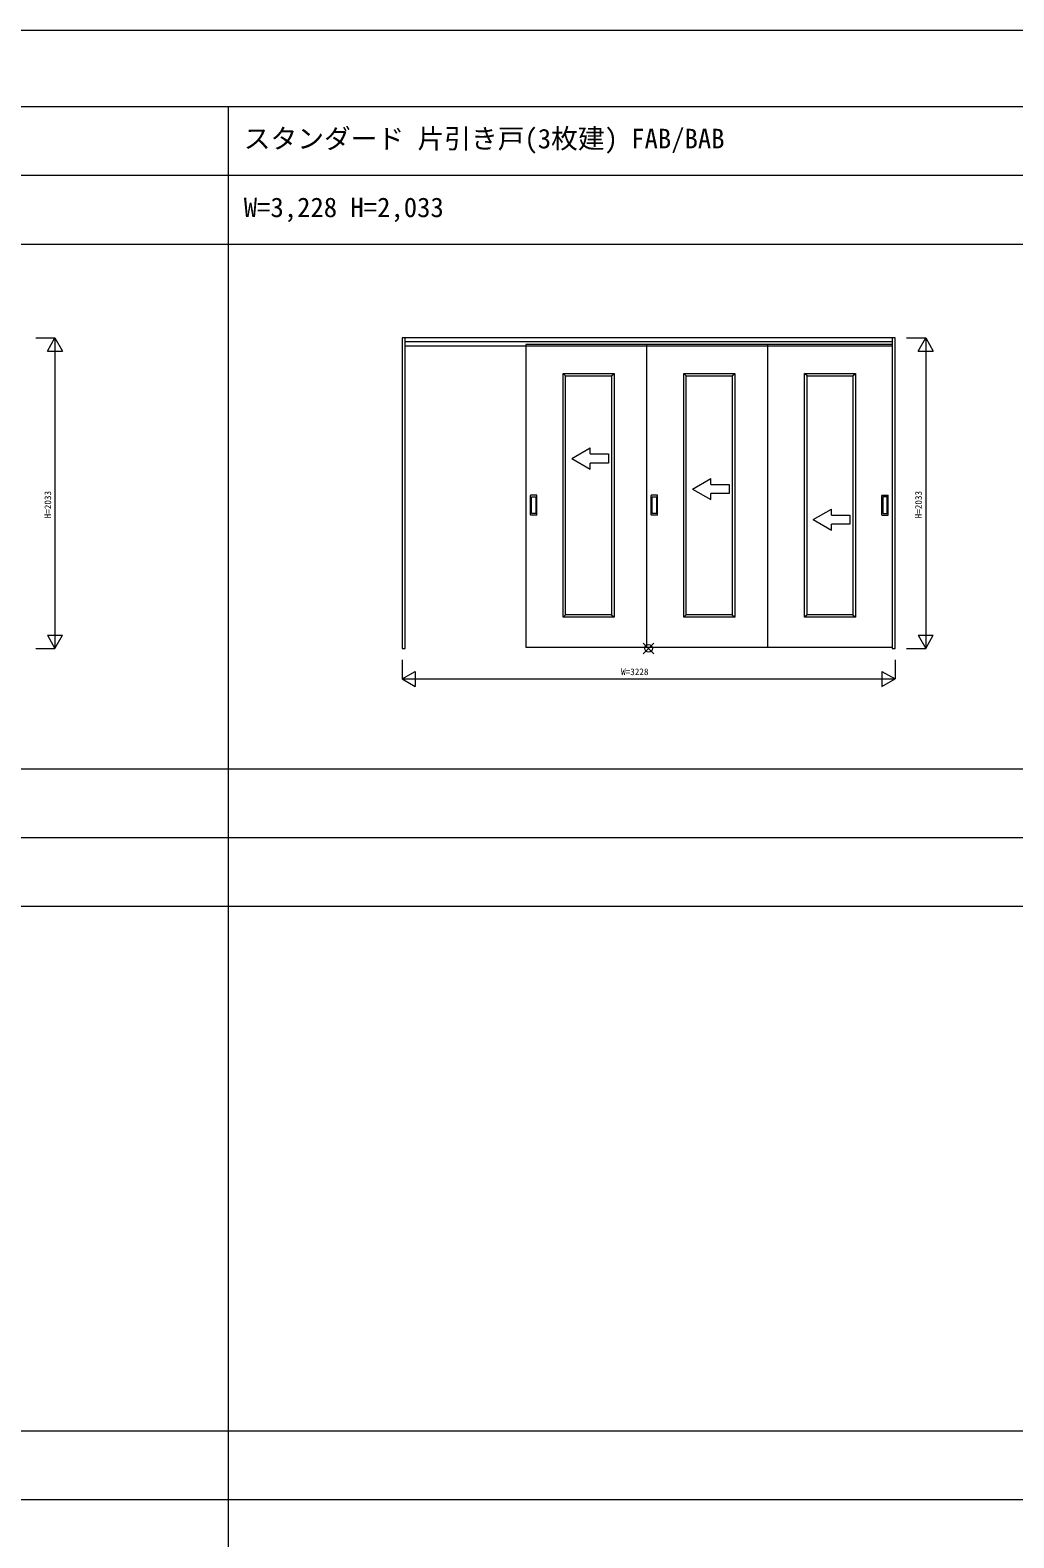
# Model space of a CAD drawing. Units: millimetres, scale not verified. Extents: x -14341 to 14341, y -10000 to 10000.
# Drawn here: x 1461 to 7901, y 130 to 10000 of the extents above; entities that cross this region are included whole.
import ezdxf
from ezdxf.enums import TextEntityAlignment as Align

# ---------------------------------------------------------------- set-up
doc = ezdxf.new("R2010")
doc.units = ezdxf.units.MM
doc.header["$LTSCALE"] = 50
doc.layers.add('0-0_0', color=7, linetype='Continuous')
for name, color, linetype, lineweight in [('0-1_YKK_F1', 7, 'Continuous', 18), ('0-2_YKK_A1', 4, 'Continuous', 18), ('0-3_YKK_N1', 2, 'Continuous', 18), ('0-6_YKK_IN', 1, 'Continuous', 18)]:
    doc.layers.add(name, color=color, linetype=linetype, lineweight=lineweight)
doc.styles.add('ＭＳ ゴシック', font='')
doc.styles.get('ＭＳ ゴシック').set_extended_font_data('MS Gothic')

msp = doc.modelspace()

# ---------------------------------------------------------------- linework, layer by layer
at = {"layer": '0-1_YKK_F1'}
for p, q in [((-14340.51, 10000), (14340.51, 10000)), ((-14340.51, 9500), (14159.49, 9500)), ((2759.49, -10000), (2759.49, 9500)), ((-14340.51, 9050), (14159.49, 9050)), ((-14340.51, 8600), (14159.49, 8600)), ((-14340.51, 5165), (14159.49, 5165)), ((-14340.51, 4715), (14159.49, 4715)), ((-14340.51, 4265), (14159.49, 4265)), ((-14340.51, 830), (14159.49, 830)), ((-14340.51, 380), (14159.49, 380))]:
    msp.add_line(p, q, dxfattribs=at)
at = {"layer": '0-2_YKK_A1'}
for p, q in [((7099.49, 7985.5), (3919.49, 7985.5)), ((3919.49, 7961.5), (7103.49, 7961.5)), ((3919.49, 7934.5), (7103.49, 7934.5)), ((7103.49, 7985.5), (7103.49, 5952.5)), ((7106.99, 5961.5), (7106.99, 7941.5)), ((4950.66, 7753), (5283.33, 7753)), ((4966.66, 7737), (4950.66, 7753)), ((4966.66, 7737), (5267.33, 7737)), ((5267.33, 7737), (5283.33, 7753)), ((5267.33, 7737), (5267.33, 6173)), ((5283.33, 7753), (5283.33, 6157)), ((5740.66, 7753), (6073.33, 7753)), ((5756.66, 7737), (5740.66, 7753)), ((5756.66, 7737), (6057.33, 7737)), ((6057.33, 7737), (6073.33, 7753)), ((6057.33, 7737), (6057.33, 6173)), ((6073.33, 7753), (6073.33, 6157)), ((6530.66, 7753), (6863.33, 7753)), ((6546.66, 7737), (6530.66, 7753)), ((6546.66, 7737), (6847.33, 7737)), ((6847.33, 7737), (6863.33, 7753)), ((6847.33, 7737), (6847.33, 6173)), ((6863.33, 7753), (6863.33, 6157)), ((5006.99, 7195.91), (5126.99, 7265.19)), ((5126.99, 7225.91), (5126.99, 7265.19)), ((5006.99, 7195.91), (5126.99, 7126.63)), ((5126.99, 7126.63), (5126.99, 7165.91)), ((5796.99, 6995.91), (5916.99, 7065.19)), ((5916.99, 7025.91), (5916.99, 7065.19)), ((4735.99, 6826.5), (4735.99, 6954.5)), ((4776.99, 6955.5), (4736.99, 6955.5)), ((4741.99, 6836.5), (4741.99, 6944.5)), ((4742.99, 6945.5), (4770.99, 6945.5)), ((4771.99, 6944.5), (4771.99, 6836.5)), ((4777.99, 6826.5), (4777.99, 6954.5)), ((5525.99, 6826.5), (5525.99, 6954.5)), ((5566.99, 6955.5), (5526.99, 6955.5)), ((5531.99, 6836.5), (5531.99, 6944.5)), ((5532.99, 6945.5), (5560.99, 6945.5)), ((5561.99, 6944.5), (5561.99, 6836.5)), ((5567.99, 6826.5), (5567.99, 6954.5)), ((5796.99, 6995.91), (5916.99, 6926.63)), ((5916.99, 6926.63), (5916.99, 6965.91)), ((7035.99, 6826.5), (7035.99, 6954.5)), ((7036.99, 6955.5), (7076.99, 6955.5)), ((7041.99, 6944.5), (7041.99, 6836.5)), ((7070.99, 6945.5), (7042.99, 6945.5)), ((7071.99, 6836.5), (7071.99, 6944.5)), ((7077.99, 6826.5), (7077.99, 6954.5)), ((4776.99, 6825.5), (4736.99, 6825.5)), ((4770.99, 6835.5), (4742.99, 6835.5)), ((5566.99, 6825.5), (5526.99, 6825.5)), ((5560.99, 6835.5), (5532.99, 6835.5)), ((6586.99, 6795.91), (6706.99, 6865.19)), ((6586.99, 6795.91), (6706.99, 6865.19)), ((6706.99, 6825.91), (6706.99, 6865.19)), ((6706.99, 6825.91), (6706.99, 6865.19)), ((7036.99, 6825.5), (7076.99, 6825.5)), ((7042.99, 6835.5), (7070.99, 6835.5)), ((6586.99, 6795.91), (6706.99, 6726.63)), ((6586.99, 6795.91), (6706.99, 6726.63)), ((6706.99, 6726.63), (6706.99, 6765.91)), ((6706.99, 6726.63), (6706.99, 6765.91)), ((4966.66, 6173), (4950.66, 6157)), ((5267.33, 6173), (5283.33, 6157)), ((5756.66, 6173), (5740.66, 6157)), ((6057.33, 6173), (6073.33, 6157)), ((6546.66, 6173), (6530.66, 6157)), ((6847.33, 6173), (6863.33, 6157)), ((4706.99, 5961.5), (5496.99, 5961.5)), ((5496.99, 5961.5), (6286.99, 5961.5)), ((6286.99, 5961.5), (7106.99, 5961.5))]:
    msp.add_line(p, q, dxfattribs=at)
for points in [[(3895.49, 5952.5), (3915.49, 5952.5), (3915.49, 7985.5)], [(3919.49, 7985.5), (3895.49, 7985.5), (3895.49, 5952.5)], [(5496.99, 7941.5), (4706.99, 7941.5), (4706.99, 5961.5)], [(6286.99, 7941.5), (5496.99, 7941.5), (5496.99, 5961.5)], [(7106.99, 7941.5), (6286.99, 7941.5), (6286.99, 5961.5)], [(7103.49, 5952.5), (7123.49, 5952.5), (7123.49, 7985.5), (7099.49, 7985.5)], [(5283.33, 6157), (4950.66, 6157), (4950.66, 7753)], [(5267.33, 6173), (4966.66, 6173), (4966.66, 7737)], [(6073.33, 6157), (5740.66, 6157), (5740.66, 7753)], [(6057.33, 6173), (5756.66, 6173), (5756.66, 7737)], [(6863.33, 6157), (6530.66, 6157), (6530.66, 7753)], [(6847.33, 6173), (6546.66, 6173), (6546.66, 7737)], [(5126.99, 7225.91), (5246.99, 7225.91), (5246.99, 7165.91), (5126.99, 7165.91)], [(5916.99, 7025.91), (6036.99, 7025.91), (6036.99, 6965.91), (5916.99, 6965.91)], [(6706.99, 6825.91), (6826.99, 6825.91), (6826.99, 6765.91), (6706.99, 6765.91)], [(6706.99, 6825.91), (6826.99, 6825.91), (6826.99, 6765.91), (6706.99, 6765.91)]]:
    msp.add_lwpolyline(points, dxfattribs=at)
for centre, start, end in [((4736.99, 6954.5), 90, 180), ((4742.99, 6944.5), 90, 180), ((4770.99, 6944.5), 0, 90), ((4776.99, 6954.5), 0, 90), ((5526.99, 6954.5), 90, 180), ((5532.99, 6944.5), 90, 180), ((5560.99, 6944.5), 0, 90), ((5566.99, 6954.5), 0, 90), ((7036.99, 6954.5), 90, 180), ((7042.99, 6944.5), 90, 180), ((7070.99, 6944.5), 360, 90), ((7076.99, 6954.5), 0, 90), ((4736.99, 6826.5), 180, 270), ((4742.99, 6836.5), 180, 270), ((4770.99, 6836.5), 270, 0), ((4776.99, 6826.5), 270, 0), ((5526.99, 6826.5), 180, 270), ((5532.99, 6836.5), 180, 270), ((5560.99, 6836.5), 270, 0), ((5566.99, 6826.5), 270, 0), ((7036.99, 6826.5), 180, 270), ((7042.99, 6836.5), 180, 270), ((7070.99, 6836.5), 270, 360), ((7076.99, 6826.5), 270, 0)]:
    msp.add_arc(centre, 1, start, end, dxfattribs=at)
at = {"layer": '0-3_YKK_N1'}
for p, q in [((1498.49, 7985.5), (1623.49, 7985.5)), ((1573.49, 7898.9), (1673.49, 7898.9)), ((1623.49, 7985.5), (1623.49, 5952.5)), ((7198.49, 7985.5), (7323.49, 7985.5)), ((7273.49, 7898.9), (7373.49, 7898.9)), ((7323.49, 7985.5), (7323.49, 5952.5)), ((1573.49, 6039.1), (1673.49, 6039.1)), ((7273.49, 6039.1), (7373.49, 6039.1)), ((1498.49, 5952.5), (1623.49, 5952.5)), ((7198.49, 5952.5), (7323.49, 5952.5)), ((7123.49, 5877.5), (7123.49, 5752.5)), ((3895.49, 5752.5), (3982.09, 5802.5)), ((3895.49, 5752.5), (3982.09, 5702.5)), ((3982.09, 5802.5), (3982.09, 5702.5)), ((7036.89, 5802.5), (7123.49, 5752.5))]:
    msp.add_line(p, q, dxfattribs=at)
for points in [[(1573.49, 7898.9), (1623.49, 7985.5), (1673.49, 7898.9)], [(7273.49, 7898.9), (7323.49, 7985.5), (7373.49, 7898.9)], [(1573.49, 6039.1), (1623.49, 5952.5), (1673.49, 6039.1)], [(7273.49, 6039.1), (7323.49, 5952.5), (7373.49, 6039.1)], [(3895.49, 5877.5), (3895.49, 5752.5), (7123.49, 5752.5)], [(7036.89, 5802.5), (7036.89, 5702.5), (7123.49, 5752.5)]]:
    msp.add_lwpolyline(points, dxfattribs=at)
at = {"layer": '0-6_YKK_IN'}
for p, q in [((5474.14, 5917.14), (5544.85, 5987.86)), ((5474.14, 5987.86), (5544.85, 5917.14))]:
    msp.add_line(p, q, dxfattribs=at)
msp.add_circle((5509.49, 5952.5), 25, dxfattribs=at)

# ---------------------------------------------------------------- texts
at = {"layer": '0-0_0', "style": 'ＭＳ ゴシック'}
for s, p in [('スタンダード 片引き戸(3枚建) FAB/BAB', (2859.49, 9187.5)), ('W=3,228 H=2,033', (2859.49, 8737.5))]:
    msp.add_text(s, height=128.3, dxfattribs=at).set_placement(p, align=Align.BOTTOM_LEFT)
at = {"layer": '0-3_YKK_N1', "color": 7, "style": 'ＭＳ ゴシック'}
for p in [(1611.49, 6804), (7311.49, 6804)]:
    msp.add_text('H=2033', height=43.99, rotation=90, dxfattribs=at).set_placement(p, align=Align.BOTTOM_LEFT)
msp.add_text('W=3228', height=43.99, dxfattribs=at).set_placement((5329.49, 5764.5), align=Align.BOTTOM_LEFT)

doc.saveas('drawing.dxf')
